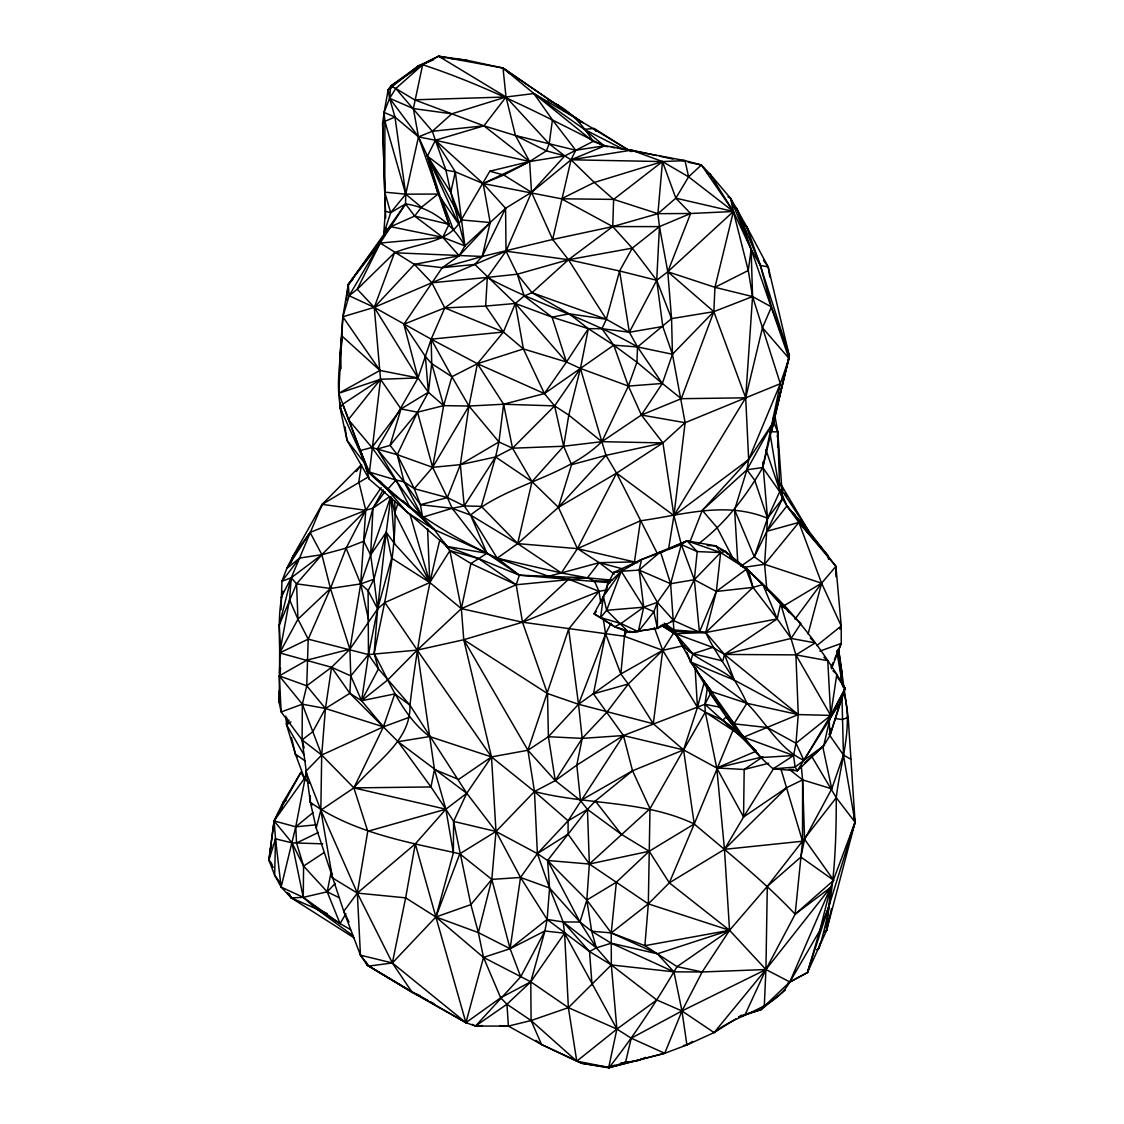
<?xml version="1.0" encoding="UTF-8"?>
<svg xmlns="http://www.w3.org/2000/svg" width="1124" height="1124" viewBox="0 0 1124 1124"><rect width="100%" height="100%" fill="white"/><g stroke="black" fill="none" stroke-linecap="round" stroke-linejoin="round"><path stroke-width="1.5" d="M835.919 576.64L835.919 566.341L808.367 530.528L786.898 505.969L782.543 498.606L765.908 449.6M583.005 122.783L503.004 68.03L466.825 60.246L438.557 56.2L418.1 66.119L390.745 86.042L388.187 89.695L384.085 112.456L384.928 121.322L384.745 192.162L385.687 218.028M838.602 649.503L848.184 717.407L855.083 822.234L826.632 930.377L807.454 972.513L789.835 981.954L765.922 969.52L729.546 930.293L648.323 903.893L589.355 864.033L568.07 834.191L568.098 820.787L623.413 735.546L704.903 704.284L720.034 707.221M281.042 609.784L281.941 581.277L286.76 568.505L292.718 556.633L322.138 504.381L361.492 464.662L358.809 481.831L365.75 510.282L360.692 583.918L349.901 649.194L350.786 675.903L349.859 693.311L398.093 741.699L466.769 793.277L495.993 831.465L520.538 877.465L547.135 919.432L589.538 951.55L611.33 964.94L656.809 999.981L681.973 1010.954L714.091 1032.591C737.597 1013.398 774.155 1009.886 789.835 981.954L819.832 930.531L829.02 905.818L855.083 822.234L843.45 755.047L841.974 697.175M340.024 402.42L339.996 407.534L347.021 440.313L369.234 479.161L446.874 546.419L449.881 550.662L470.928 563.531L516.197 584.761L587.374 577.834L611.751 580.153M340.165 370.077L340.249 353.062L342.848 316.757L348.285 284.498L405.567 203.936L405.736 194.171L394.974 117.051L389.592 98.28L388.187 89.695L418.1 66.119L433.709 59.783M381.148 487.718L365.75 510.282L346.094 548.147L330.456 588.47L308.201 639.149L306.74 685.809L302.342 704.186L302.089 739.915L310.365 802.339L316.209 828.009L343.775 911.311L360.453 955.189L367.253 965.235L368.939 966.05L392.36 962.973L435.887 916.987L453.379 852.807L453.604 821.405L466.769 793.277L409.979 705.212L378.451 668.864L374.151 653.606C384.071 603.167 397.545 552.516 394.622 500.742M777.696 447.422L777.794 431.897L775.012 416.554M279.314 690.656L279.202 702.655L281.155 711.942L302.089 739.915L321.703 755.047L353.891 787.896L367.759 831.296L357.334 893.088L360.453 955.189L368.939 966.05L412.087 992.267L465.926 1022.671L475.508 1026.057L508.385 1026.1L531.09 1020.536L568.379 1007.652L611.33 964.94L611.245 932.906L616.374 882.185L649.208 851.261L694.239 823.99L733.157 729.855L704.903 704.284L707.502 686.919M279.483 673.501C280.902 646.159 276.335 617.989 283.051 591.21M316.209 828.009L320.832 810.193L353.891 787.896L383.41 726.835L361.591 700.73L368.461 654.589L368.096 590.69L373.955 579.197L386.234 532.27L390.745 497.454M762.789 462.371L767.523 518.276L764.601 564.304L766.905 590.353M353.02 935.744L314.889 907.714L303.269 897.345L303.578 866.084L296.567 842.986L295.752 826.814L306.037 773.537M444.121 543.131L449.881 550.662L461.346 608.646L463.776 639.739L527.915 750.256L534.49 791.521L537.384 853.608L549.552 888.002L579.97 922.045L591.688 931.234L611.245 932.906L648.323 903.893L669.314 882.832L724.474 849.351L743.554 816.993L744.186 769.476L762.901 756.789M609.967 582.766L519.372 575.207L478.403 558.487L449.881 550.662L429.818 582.541L384.858 602.548L377.622 608.885L349.901 649.194L331.566 667.263L325.454 708.499L321.703 755.047L320.832 810.193L332.465 877.914L357.334 893.088L405.652 897.851L435.887 916.987L483.517 957.423L530.781 981.828L568.379 1007.652L616.893 1029.078L631.252 1038.183L664.72 1053.286L686.89 1044.969L714.091 1032.591L735.756 1018.976M611.091 623.188L605.597 633.796L593.43 693.817L623.413 735.546L632.531 770.797L649.995 808.69L648.323 903.893L644.895 945.677L677.041 966.64L702.177 971.965L765.922 969.52L830.608 887.482L855.083 822.234L853.692 815.378M762.845 462.329L762.746 467.528C745.844 496.429 725.584 523.236 698.707 543.594M309.03 783.259L304.435 778.356L300.881 772.371L283.136 802.171L274.101 820.899L275.506 838.869L274.649 875.203L281.126 887.061L291.285 897.907L354.004 937.781M816.642 949.752L818.975 948.459C834.415 899.537 836.27 848.592 836.27 797.703C840.204 762.676 853.804 726.961 843.66 691.906M811.795 756.522L836.27 797.703L767.299 886.372L729.546 930.293L702.177 971.965L681.973 1010.954L664.72 1053.286L608.646 1067.8L581.979 1063.332L576.767 1061.182L531.09 1020.536L506.952 1004.238L500.672 997.789L483.517 957.423L478.36 932.597L470.872 904.623L453.604 821.405L445.863 809.21L353.891 787.896C374.306 762.662 410.991 741.685 409.979 705.212C416.4 649.517 426.305 594.217 439.877 539.815M668.682 548.329L673.936 515.579L685.12 422.694L672.447 354.257L671.562 318.612L656.711 280.298L632.278 248.151L612.735 226.584L613.634 199.398L662.472 161.575L685.022 160.62L701.376 164.961L709.989 174.065L730.642 198.372L746.659 226.598L768.198 266.964L789.259 355.774L762.746 467.528L779.705 491.722L767.523 518.276L754.316 556.816L740.828 566.285M279.384 697.4L279.202 702.655L279.679 652.918L289.542 599.724L291.257 577.764L322.138 504.381L367.843 477.18M280.213 674.653L280.466 667.656M770.319 427.12L771.921 430.042L789.259 355.774L760.372 265.376L751.141 249.345L733.396 211.495L690.614 213.504L659.451 226.612L632.278 248.151L619.591 270.982L629.342 332.254L637.547 346.951L636.915 362.223L628.386 386.08L601.86 441.676C564.951 477.489 510.001 483.236 470.577 515.073L452.171 508.315L420.39 504.704L404.12 481.859L377.186 449.066L371.918 447.478L360.228 450.555L366.817 470.563C401.76 505.196 442.87 531.764 486.973 553.303L497.173 558.192L548.596 576.261L568.702 579.141L599.022 591.379L605.696 590.086M689.883 541.965L702.303 510.338L746.926 469.79L762.746 467.528L780.337 383.706L752.56 296.581L748.275 270.491L733.396 211.495L688.591 176.847L685.022 160.62L605.119 145.698L593.093 141.413L564.782 155.927L531.526 192.316L506.025 251.172L487.296 277.417L444.767 307.906L431.18 339.167L418.016 377.931L377.186 449.066L397.236 454.672L432.628 467.331L460.348 464.662L495.586 456.976L512.53 448.209L563.658 446.242L601.86 441.676L641.383 415.037L681.313 398.683L713.838 311.657L714.948 287.322L733.396 211.495L730.642 198.372L727.959 196.756M741.475 1015.127L738.651 1017.164L761.018 1009.647L764.278 1006.317L765.922 969.52L767.299 886.372L800.878 857.064L804.587 839.291L802.606 779.887L801.257 765.922M681.27 544.353L673.936 515.579L662.921 442.912L641.383 415.037L662.331 383.467L672.447 354.257L662.795 326.494L656.711 280.298L659.451 226.612L657.905 213.672L662.472 161.575L631.548 150.138L618.102 148.185M279.539 881.876L274.649 875.203L268.917 860.071L274.101 820.899L304.435 778.356L295.387 754.049L286.564 724.854L286.971 717.983M847.875 722.577L848.184 717.407L842.157 719.529L835.23 718.559M732.075 203.697L736.894 208.586L751.141 249.345L752.56 296.581L745.69 397.826L748.668 459.618L746.926 469.79L734.618 509.804L737.822 563.026M657.315 553.458L616.584 473.134L606.019 455.375L601.86 441.676L568.786 415.107L554.61 405.89L503.622 404.233L468.975 406.045L443.657 405.623L428.385 392.276L418.016 377.931L403.867 324.26L442.266 267.667L459.182 255.738L464.886 245.917C452.593 223.985 430.689 207.238 405.567 203.936L390.716 226.697L383.762 233.75L385.349 211.27L385.167 198.049M384.858 602.548L417.243 650.093L434.468 769.504L458.634 779.438L491.483 756.916L527.915 750.256L555.256 780.618L580.546 800.569L587.431 809.392L589.355 864.033L586.812 900.043L591.688 931.234L596.352 947.855L611.33 964.94L616.893 1029.078L608.646 1067.8L626.785 1061.674M771.275 426.614L771.921 430.042L772.399 423.762L789.02 358.458L751.141 249.345L730.642 198.372M662.219 625.745L675.44 633.669L712.728 647.396L724.474 654.435L791.127 638.432L800.92 623.469L780.632 603.757L759.754 581.319C793.853 612.159 822.234 648.66 845.15 688.436L829.976 735.461L823.723 745.76L797.281 770.769L795.104 767.088L793.572 755.525L795.989 743.217L798.265 714.569L795.904 654.885L780.632 603.757C767.032 589.102 753.895 573.676 737.442 562.084M824.033 931.922L826.632 930.377L830.608 887.482L795.16 914.219L765.922 969.52L745.268 1014.284L738.651 1017.164M768.647 763.294L744.186 769.476L716.747 767.973L683.575 749.891L653.283 723.744L628.288 684.01L620.841 673.993L625.099 629.454M383.762 233.75L390.674 212.675L384.745 192.162L382.638 123.457L384.085 112.456L389.592 98.28L390.745 86.042L422.652 64.742L438.557 56.2L503.004 68.03L576.837 118.793L631.168 151.614M610.037 581.122L594.385 580.897L587.374 577.834L561.368 572.945L517.672 543.623L481.339 506.376L464.226 505.926L447.38 497.609L414.292 488.687L404.12 481.859L395.999 480.018L387.752 489.179L369.459 472.094L380.544 379.28L374.264 307.372L394.524 252.774C416.906 242.939 448.195 243.739 461.262 219.925L489.839 171.213L529.629 161.533L564.782 155.927L571.034 159.791L594.301 182.453L613.634 199.398L657.905 213.672L690.614 213.504L667.782 271.769L671.562 318.612L637.547 346.951L613.746 345.166L588.344 328.672L569.208 313.821L532.017 292.69L517.279 274.214L506.025 251.172L505.589 208.277L483.165 183.563L435.409 140.275L432.347 131.269L395.803 88.515L390.745 86.042M280.452 655.742L279.679 652.918L308.201 639.149L368.461 654.589L417.243 650.093L491.483 756.916L534.49 791.521C587.346 805.206 643.94 799.979 694.239 823.99C728.633 853.2 764.165 881.286 795.16 914.219L802.536 841.216L802.606 779.887L789.174 769.294M662.219 625.661L672.517 631.154L699.437 632.138L694.323 579.717L697.217 551.589L687.045 540.855L641.537 559.569L613.704 572.439L607.677 584.255L603.405 596.465L594.048 613.802L614.702 626.785L628.92 632.376L657.414 628.33L673.74 620.645L694.323 579.717L720.667 552.558L725.387 551.477L748.472 570.247L762.887 584.606L777.19 618.903L791.127 638.432L815.223 642.9L795.904 654.885L724.474 654.435L705.717 632.545L673.894 629.918L664.186 623.118M771.921 430.042L773.242 418.016M669.595 548.723L687.045 540.855L715.847 545.885L720.667 552.558L716.339 591.477L705.717 632.545C717.14 657.357 735.883 678.025 746.87 703.287C765.711 722.001 779.157 749.02 803.899 760.316L823.723 745.76L830.692 715.398L836.804 674.274L832.926 670.873M777.218 436.955L777.794 431.897L772.891 420.615M603.209 145.628C544.353 115.8 485.666 85.34 422.652 64.742L395.803 88.515L389.592 98.28L418.493 136.861L427.415 156.095L438.023 194.059L421.444 207.266L414.63 216.075L390.716 226.697L348.285 284.498L349.128 295.738L374.264 307.372L431.18 339.167L431.714 363.642L428.385 392.276L417.51 412.185L397.236 454.672L404.12 481.859L422.596 517.237L434.257 529.601L446.874 546.419L478.403 558.487L516.197 584.761L522.491 622.204L547.5 693.55L548.414 736.712L555.256 780.618L534.49 791.521L495.993 831.465L459.8 853.804L435.887 916.987L465.926 1022.671L500.672 997.789L530.781 981.828L564.585 933.229L563.18 921.947L549.552 888.002L547.599 860.478L587.431 809.392L595.341 801.005L632.531 770.797L683.575 749.891L705.282 712.138L704.903 704.284L710.621 693.452M342.258 335.921C340.347 361.577 334.84 388.707 342.174 413.787M346.473 299.925L348.285 284.498L380.207 243.051L390.716 226.697L442.786 237.333L464.886 245.917L505.589 208.277L531.526 192.316L571.034 159.791L605.119 145.698L604.656 146.232L608.014 146.724M481.339 506.376L495.586 456.976L498.944 441.957L503.622 404.233L477.419 363.698L431.18 339.167L503.397 332.03L523.405 348.946L566.468 361.998L580.434 368.447L628.386 386.08L662.331 383.467L681.313 398.683L745.69 397.826L780.337 383.706L789.02 358.458L762.465 327.702L771.486 306.936L760.372 265.376L746.659 226.598L743.133 222.833M418.1 66.119L422.652 64.742L413.365 108.578L418.493 136.861L448.996 224.322L442.786 237.333L380.207 243.051L349.128 295.738L342.848 316.757L338.731 393.302L364.893 462.624L342.694 404.233L380.544 379.28L418.016 377.931L374.264 307.372L357.249 289.219L380.207 243.051L414.419 264.407L431.869 282.784L444.767 307.906L503.397 332.03L515.34 303.48L524.163 296.019L532.017 292.69L568.463 259.714L612.735 226.584L657.905 213.672L675.847 198.175L688.591 176.847L701.376 164.961L733.396 211.495L667.782 271.769L656.711 280.298L629.342 332.254L601.944 328.7L588.344 328.672L552.067 317.137L515.34 303.48L474.82 264.435L442.266 267.667L414.419 264.407L374.264 307.372L342.848 316.757L379.94 370.442L418.016 377.931M622.879 629.173L614.702 626.785L600.595 617.582L603.405 596.465L621.291 571.273L641.537 559.569L681.341 544.578L687.045 540.855L720.667 552.558L748.472 570.247L752.968 587.388L777.19 618.903L724.474 654.435L722.76 660.982L692.96 653.718L683.041 646.651L675.44 633.669L665.38 624.256M751.141 249.345L748.275 270.491L714.948 287.322L667.782 271.769L659.451 226.612L612.735 226.584L552.657 239.454L482.238 256.469L442.266 267.667M662.795 326.494L629.342 332.254L606.342 319.286L568.463 259.714L552.657 239.454L531.526 192.316L529.629 161.533L515.438 135.526L506.025 97.001L503.004 68.03L533.872 93.545L552.446 119.889L549.158 143.83L546.39 150.827L529.629 161.533L503.791 175.049L483.165 183.563L455.332 171.846L445.891 170.145L427.415 156.095L435.409 140.275L483.91 125.832L515.438 135.526L575.727 150.237L605.119 145.698M826.266 927.159L826.632 930.377L828.065 920.373M632.278 248.151L568.463 259.714L517.279 274.214L487.296 277.417L485.666 306.051L503.397 332.03L477.419 363.698L468.975 406.045L460.348 464.662L447.38 497.609L452.171 508.315L486.973 553.303L519.372 575.207L587.374 577.834L599.19 562.674L634.428 561.93L637.687 562.674M472.431 1024.386L475.508 1026.057L520.721 976.812L510.099 948.712L520.538 877.465L537.384 853.608L568.098 820.787L587.431 809.392L621.333 834.317L649.208 851.261L669.314 882.832L729.546 930.293L677.041 966.64C656.43 1001.568 634.245 1035.597 609.166 1067.505L581.979 1063.332L541.585 1044.547L508.385 1026.1L499.73 1025.664M769.715 431.728L777.794 431.897L782.543 498.606L767.523 518.276C725.711 500.854 682.886 514.904 640.455 520.791L634.428 561.93L577.441 548.638L517.672 543.623L470.577 515.073L464.226 505.926L460.348 464.662L498.944 441.957L512.53 448.209L532.017 481.62L558.389 507.346L577.441 548.638L599.19 562.674L614.308 574.069M836.748 676.241L845.15 688.436L829.175 720.315L829.976 735.461L831.058 728.535M818.975 948.459L819.789 943.472M383.228 489.895L372.985 508.188L370.639 554.919L373.955 579.197L360.692 583.918L330.456 588.47L297.958 619.169L279.679 652.918L331.566 667.263L349.859 693.311L361.591 700.73L387.921 679.781L417.243 650.093L461.346 608.646L470.928 563.531L486.973 553.303L470.577 515.073L497.173 558.192L517.672 543.623L532.017 481.62L495.586 456.976L464.226 505.926L452.171 508.315L422.596 517.237L420.39 504.704L414.292 488.687L432.628 467.331L443.657 405.623L451.918 376.709L431.18 339.167M606.173 592.404L607.677 584.255L609.911 581.726M664.72 1053.286L609.166 1067.505L576.767 1061.182L541.585 1044.547L531.09 1020.536L530.781 981.828L544.887 930.995L547.135 919.432L549.552 888.002L520.538 877.465L491.82 879.389L459.8 853.804C408.56 842.283 354.046 833.263 310.365 802.339L310.266 795.666M330.892 873.151L327.196 891.81L340.08 923.633L350.505 929.604M409.979 705.212L394.777 693.929L361.591 700.73L350.786 675.903L368.461 654.589L377.622 608.885L391.658 558.178L386.234 532.27L370.639 554.919L360.692 583.918L368.756 620.631M420.193 995.724L412.087 992.267L392.36 962.973L405.652 897.851L415.29 843.899L445.863 809.21L466.769 793.277L491.483 756.916L463.776 639.739L522.491 622.204L599.022 591.379L594.385 580.897M552.657 239.454L571.034 159.791L575.727 150.237L552.446 119.889M788.964 612.496L786.589 608.253L780.632 603.757L777.19 618.903L705.717 632.545L675.44 633.669C702.416 682.296 730.572 731.85 773.129 768.872L797.281 770.769L841.581 700.393L843.211 692.791L829.976 735.461M455.332 171.846L464.886 245.917L450.78 192.345L455.332 171.846L435.409 140.275L418.493 136.861L394.974 117.051L384.085 112.456M627.923 566.791L641.537 559.569L639.149 570.079L643.729 607.185L638.263 631.618L628.92 632.376L606.651 610.29L603.405 596.465M826.632 930.377L831.507 908.557M345.883 913.714L340.08 923.633L303.269 897.345L281.126 887.061L295.752 826.814L313.02 812.596M762.465 327.702L745.69 397.826L673.936 515.579L616.584 473.134L558.389 507.346L517.672 543.623M564.585 933.229L568.379 1007.652L576.767 1061.182L616.893 1029.078L564.585 933.229L544.887 930.995L510.099 948.712L478.36 932.597L491.82 879.389L495.993 831.465L491.483 756.916L429.607 736.557C402.167 715.721 390.126 682.816 374.151 653.606L377.622 608.885L386.234 532.27L394.524 543.707L429.818 582.541L461.346 608.646L522.491 622.204L624.241 636.24L662.724 650.332L683.884 645.597M280.424 648.703L279.272 625.042L291.257 577.764L321.885 554.68L365.75 510.282L372.985 508.188L389.592 496.682M291.102 562.927L292.718 556.633L310.084 532.397L365.75 510.282L322.138 504.381L321.183 507.627M808.086 633.95L821.602 583.201L835.919 566.341L798.883 522.421L786.898 505.969L781.503 493.239M453.604 821.405L495.993 831.465L537.384 853.608L547.599 860.478L589.355 864.033L649.995 808.69L683.575 749.891L697.47 707.347L704.228 682.226M269.816 851.332L271.657 844.546M281.295 808.957L283.136 802.171L286.114 800.471M410.85 991.003L465.926 1022.671L483.517 957.423L510.099 948.712L547.135 919.432L563.18 921.947L579.97 922.045L596.352 947.855L611.259 943.191L657.385 953.784L729.546 930.293L724.474 849.351L716.747 767.973L705.282 712.138L697.47 707.347L662.724 650.332L654.294 627.487M656.711 280.298L619.591 270.982L606.342 319.286L601.944 328.7L613.746 345.166L628.386 386.08L641.383 415.037L685.12 422.694L745.69 397.826L713.838 311.657L667.782 271.769M720.667 552.558L697.217 551.589L681.341 544.578L670.621 583.721L673.894 629.918L672.517 631.154L662.654 624.466M390.407 497.37L370.639 554.919L363.769 541.248L372.985 508.188L385.012 491.483M431.869 282.784L487.296 277.417C535.839 303.944 589.636 319.005 637.547 346.951L662.331 383.467L636.915 362.223L613.746 345.166L580.434 368.447L554.61 405.89L512.53 448.209L503.622 404.233L544.395 393.583L566.468 361.998L515.34 303.48L485.666 306.051L444.767 307.906L403.867 324.26L425.406 356.547L428.385 392.276L401.015 408.925L390.098 445.371L397.236 454.672L414.292 488.687M783.414 769.167L773.129 768.872L793.572 755.525L760.906 757.576L743.666 737.147L690.473 661.966L692.96 653.718L712.728 647.396M515.34 303.48L523.405 348.946L544.395 393.583L554.61 405.89L563.658 446.242L571.554 464.69L558.389 507.346L606.019 455.375L662.921 442.912L685.12 422.694M304 754.878L286.564 724.854L288.109 719.838M322.686 843.843L292.015 842.831L275.506 838.869L268.917 860.071L273.216 867.349M811.135 960.95L807.454 972.513L787.727 983.317M829.02 905.818L807.454 972.513L819.832 930.531L830.608 887.482L789.835 981.954L764.278 1006.317M600.862 603.251L599.022 591.379L568.646 629.103L527.915 750.256L548.414 736.712L578.523 704.27L620.841 673.993L662.724 650.332L673.669 632.882M391.658 558.178L429.818 582.541L394.735 512.98L397.924 503.51M850.039 836.959L855.083 822.234L836.27 797.703M394.777 693.929L383.41 726.835L321.703 755.047L305.784 771.415L320.832 810.193L357.334 893.088L392.36 962.973L465.926 1022.671M828.852 734.084L843.45 755.047L831.76 788.823L804.587 839.291L833.685 880.275L795.16 914.219M596.282 611.582L594.048 613.802L600.595 617.582L606.651 610.29L621.291 571.273L639.149 570.079L670.621 583.721L694.323 579.717L716.339 591.477L752.968 587.388L762.887 584.606L746.758 569.166L748.472 570.247L729.49 556.015L732.117 558.024M632.531 770.797L580.546 800.569L576.795 765.149L582.204 738.384L578.523 704.27L605.597 633.796L603.223 618.523M831.493 668.752L841.258 643.434L841.23 625.984L835.919 566.341M279.272 625.042L296.567 583.848L321.885 554.68L346.094 548.147L363.769 541.248M780.337 383.706L748.668 459.618L702.303 510.338L717.056 527.535L732.665 557.644M669.314 882.832L694.239 823.99L683.575 749.891L623.413 735.546L582.204 738.384L548.414 736.712M831.015 667.431L833.067 662.626M834.429 659.437L841.258 643.434L819.874 651.119M839.881 629.089L841.23 625.984L821.602 583.201L798.883 522.421L766.863 531.287L754.316 556.816L764.601 564.304L821.602 583.201L794.977 619.183M505.589 208.277L482.238 256.469L474.82 264.435L374.264 307.372M281.098 597.504L291.257 577.764L296.567 583.848L297.958 619.169L308.201 639.149M548.596 576.261L561.368 572.945L577.441 548.638L616.584 473.134L662.921 442.912L601.86 441.676L580.434 368.447L588.344 328.672L566.468 361.998L552.067 317.137L524.163 296.019L517.279 274.214M520.721 976.812L544.887 930.995M361.591 700.73L378.451 668.864L368.461 654.589M845.15 688.436L830.692 715.398L803.899 760.316L795.104 767.088L773.129 768.872M624.241 636.24L626.714 631.688M349.859 693.311L325.454 708.499L312.851 731.626L302.089 739.915L304.126 747.994M300.881 772.371L274.101 820.899L268.917 860.071L271.938 864.201M285.819 716.114L286.564 724.854L289.079 720.329M349.128 295.738L357.249 289.219L394.524 252.774L482.238 256.469L490.204 222.538L461.262 219.925L450.78 192.345L427.415 156.095L458.213 223.339L438.023 194.059L405.736 194.171L384.745 192.162L382.638 123.457L384.394 120.451M420.39 504.704L447.38 497.609L432.628 467.331L468.975 406.045L451.918 376.709L431.714 363.642L425.406 356.547M751.282 746.35L756.466 751.057L716.747 767.973L743.554 816.993L773.832 768.212M745.268 1014.284L761.018 1009.647L762.999 1006.879M292.718 556.633L297.776 549.875M356.308 471.574L361.492 464.662M422.596 517.237L371.918 447.478L401.015 408.925L417.51 412.185L443.657 405.623L431.714 363.642M417.243 650.093L463.776 639.739L547.5 693.55L578.523 704.27L653.283 723.744L662.724 650.332L628.288 684.01L607.03 712.012L582.204 738.384L555.256 780.618L576.795 765.149L623.413 735.546M409.586 717.182L383.41 726.835L325.454 708.499L302.342 704.186L281.155 711.942L279.258 675.889L307.119 660.083L349.901 649.194L330.456 588.47L321.885 554.68L299.687 558.038L281.941 581.277L291.257 577.764M401.015 408.925L380.544 379.28L348.37 419.603L371.918 447.478M385.349 211.27L390.674 212.675L405.736 194.171L418.493 136.861L432.347 131.269L483.91 125.832L529.629 161.533L483.165 183.563L490.204 222.538L459.182 255.738L414.419 264.407M342.694 404.233L339.996 407.534L364.794 462.638M714.091 1032.591L765.922 969.52L681.973 1010.954L631.252 1038.183L625.436 1062.728L620.968 1062.953M532.017 481.62L563.658 446.242L568.786 415.107L580.434 368.447L544.395 393.583L477.419 363.698L451.918 376.709M348.285 284.498L352.95 279.314M803.899 760.316L795.989 743.217L767.439 727.565L733.958 723.828L710.382 693.396L711.942 691.752L746.87 703.287L798.265 714.569L830.692 715.398L827.77 660.673L823.906 657.287M335.247 883.464L327.196 891.81L303.269 897.345L291.285 897.907L287.379 892.554M785.339 342.469L789.259 355.774L771.486 306.936L752.56 296.581L713.838 311.657L672.447 354.257L637.547 346.951M822.712 746.434L831.76 788.823L802.606 779.887L786.645 787.657L724.474 849.351L802.536 841.216L780.997 769.209M726.343 716.747L722.774 720.203L705.282 712.138L744.102 737.667M607.677 584.255L621.291 571.273L643.729 607.185L653.845 611.737L657.414 628.33L632.672 632.039L629.412 631.084M482.421 1025.594L475.508 1026.057L506.952 1004.238L530.781 981.828M382.638 123.457L384.928 121.322L394.974 117.051M522.491 622.204L568.702 579.141M432.347 131.269L451.806 113.819L506.025 97.001L533.872 93.545L576.837 118.793L580.363 122.502M804.728 762.76L823.723 745.76M299.687 558.038L286.76 568.505L310.084 532.397L321.885 554.68M816.755 645.626L841.23 625.984M761.018 1009.647L785.283 990.132M795.989 743.217L830.692 715.398L795.904 654.885L827.77 660.673M661.474 625.197L657.414 628.33L657.357 602.352L639.149 570.079L660.462 551.8L670.621 583.721L657.357 602.352L653.845 611.737L638.263 631.618L620.94 623.539L600.595 617.582M673.936 515.579L748.668 459.618L772.399 423.762L746.926 469.79L754.71 480.215L767.523 518.276M321.703 755.047L302.342 704.186L279.258 675.889L306.74 685.809L331.566 667.263L350.786 675.903M707.221 545.505L715.847 545.885L725.387 551.477L746.139 569.39L716.339 591.477L699.437 632.138L673.74 620.645L657.357 602.352L643.729 607.185L606.651 610.29M616.893 1029.078L656.809 999.981M643.729 607.185L620.94 623.539L614.702 626.785M743.554 816.993L786.645 787.657M286.564 724.854L290.947 721.945M316.364 824.791L295.752 826.814L274.101 820.899L292.015 842.831L303.578 866.084L323.684 852.835M537.384 853.608L568.07 834.191M391.152 87.841L388.187 89.695L388.581 93.067M683.462 1045.475L686.89 1044.969L692.637 1041.4M616.374 882.185L586.812 900.043L579.97 922.045L547.599 860.478L586.812 900.043L611.245 932.906L657.385 953.784L673.908 971.839L681.973 1010.954L686.89 1044.969M782.571 606.581L821.602 583.201M390.674 212.675L405.567 203.936L414.63 216.075L442.786 237.333L459.182 255.738M589.538 951.55L596.352 947.855L563.18 921.947L589.538 951.55L592.025 984.793M296.567 842.986L318.415 832.42M661.657 552.306L664.832 550.872M577.441 548.638L640.455 520.791M608.646 1067.8L614.828 1065.074M461.346 608.646L516.197 584.761L519.372 575.207L497.173 558.192L561.368 572.945L599.19 562.674L622.584 568.842M645.654 1057.319L637.659 1060.747L624.438 1062.405M474.82 264.435L506.025 251.172L568.463 259.714L619.591 270.982M798.265 714.569L734.295 680.076L724.474 654.435L798.265 714.569L743.666 737.147L725.837 716.48L733.958 723.828L746.87 703.287L690.473 661.966L686.876 652.159M348.988 921.961L343.775 911.311L357.334 893.088L415.29 843.899L435.887 916.987L470.872 904.623L491.82 879.389L510.099 948.712M380.544 379.28L338.731 393.302L379.94 370.442L341.696 335.795L340.249 353.062L341.092 368.546M477.419 363.698L523.405 348.946M632.672 632.039L636.001 631.098M593.43 693.817L628.288 684.01M367.759 831.296L445.863 809.21L434.468 769.504L430.97 786.941L445.863 809.21L453.379 852.807M571.554 464.69L606.019 455.375M670.564 621.46L673.74 620.645M716.747 767.973L761.257 757.197M589.355 864.033L649.208 851.261M552.067 317.137L569.208 313.821L606.342 319.286L532.017 292.69M729.546 930.293L644.895 945.677L611.245 932.906M581.979 1063.332L585.421 1062.7M671.562 318.612L713.838 311.657M429.607 736.557L398.093 741.699L430.97 786.941L353.891 787.896M617.118 571.877L613.704 572.439L621.291 571.273M743.09 567.451L764.601 564.304L798.883 522.421L828.205 555.916L828.529 559.345M628.147 149.998L594.132 128.473L584.255 129.33L533.872 93.545L593.093 141.413C582.19 123.584 567.69 108.283 548.091 100.078M395.803 88.515L414.531 99.811L506.025 97.001L549.158 143.83L564.782 155.927L546.39 150.827L515.438 135.526M611.33 964.94L673.908 971.839L702.177 971.965M613.634 199.398L561.424 198.793L483.165 183.563M681.523 160.563L685.022 160.62M790.284 769.364L793.713 769.462M672.517 631.154L705.717 632.545L752.968 587.388L746.139 569.39M441.634 57.45L444.992 57.816M450.036 58.378L466.825 60.246M296.567 583.848L330.456 588.47M439.948 57.254L438.557 56.2L506.025 97.001L483.91 125.832L451.806 113.819L413.365 108.578L389.592 98.28M611.386 147.202L614.744 147.694M444.05 542.864L446.874 546.419L486.973 553.303L434.257 529.601L407.169 512.474L380.137 481.17M769.856 277.108L768.198 266.964L760.372 265.376L736.894 208.586L733.733 207.111M688.085 162.235L701.376 164.961M656.5 155.519L631.548 150.138L571.034 159.791L662.472 161.575L688.591 176.847M659.83 156.236L673.121 159.102M529.629 161.533L435.409 140.275L445.891 170.145L450.78 192.345M612.735 226.584L561.424 198.793L594.301 182.453L662.472 161.575L675.847 198.175L733.396 211.495L709.989 174.065L706.813 172.646M414.63 216.075L448.996 224.322L427.415 156.095L461.262 219.925M360.453 955.189L392.36 962.973M714.948 287.322L752.56 296.581M783.273 607.382L786.589 608.253L782.149 605.625M489.839 171.213L503.791 175.049L531.526 192.316M369.234 479.161L365.497 464.212L366.817 470.563L369.459 472.094L395.999 480.018L410.105 507.697L434.257 529.601L409.248 505.828M685.064 647.269L683.041 646.651L681.102 641.846M783.372 607.086L786.589 608.253M720.737 549.777L725.387 551.477L727.214 553.823M743.666 737.147L793.572 755.525M435.887 916.987L478.36 932.597M414.531 99.811L451.806 113.819M690.473 661.966L734.295 680.076C715.763 663.975 683.687 657.428 675.552 631.871M288.713 893.538L291.285 897.907L327.281 913.629M673.908 971.839L611.259 943.191L591.688 931.234M339.434 897.809L327.196 891.81L303.578 866.084M622.865 149.085L584.255 129.33L603.377 145.179M415.36 993.672L427.696 1000.318M430.787 1001.976L433.878 1003.634M843.45 755.047L851.079 759.346M366.185 962.074L367.253 965.235L407.843 989.232M367.253 965.235L412.087 992.267M314.889 907.714L340.08 923.633M662.134 625.773L676.002 634.877M800.878 857.064L833.685 880.275M291.439 737.47L295.387 754.049L305.082 760.934M736.262 730.6L722.774 720.203L742.753 736.248M535.979 1040.332L541.585 1044.547M740.309 733.719L743.006 735.799M569.334 114.198L557.223 104.672L563.63 110.616M503.004 68.03L509.832 73.496M421.444 207.266L405.736 194.171L384.928 121.322M366.817 470.563L410.105 507.697L402.673 500.447M534.49 791.521L568.098 820.787M744.102 224.28L746.659 226.598L749.792 234.284M733.157 729.855L748.696 743.99M810.362 638.081L815.223 642.9M675.847 198.175L690.614 213.504M675.44 633.669L692.96 653.718M725.837 716.48L760.906 757.576M468.975 406.045L498.944 441.957M828.205 555.916L786.898 505.969L766.863 531.287L782.543 498.606L780.843 493.633M306.74 685.809L325.454 708.499M595.341 801.005L621.333 834.317M364.471 462.891L347.021 440.313L345.04 426.881M295.387 754.049L297.467 756.775M711.942 691.752L698.678 673.894L695.644 667.979M793.151 512.628L795.216 515.466M763.519 260.304L768.198 266.964M443.938 542.175L446.874 546.419M781.321 489.544L808.367 530.528L809.154 533.872M594.132 128.473L595.987 131.41M395.999 480.018L377.186 449.066L390.098 445.371L417.51 412.185L432.628 467.331M709.989 174.065L712.588 178.365M310.365 802.339L312.065 805.163M780.295 483.376L808.367 530.528M780.927 485.301L783.47 489.881M785.17 492.944L786.87 496.007M800.429 520.468L803.815 526.594M288.938 893.411L291.285 897.907M289.542 599.724L297.958 619.169M369.459 472.094L360.228 450.555L364.907 462.695M734.618 509.804L754.316 556.816M346.094 548.147L360.692 583.918L368.096 590.69L377.622 608.885L373.955 579.197M441.268 198.288L453.646 230.42M605.597 633.796L620.841 673.993M681.341 544.578L694.323 579.717M786.041 346.431L789.259 355.774M409.993 514.286L429.818 582.541L427.556 528.645M737.92 729.883L738.651 733.227M391.321 497.286L394.735 512.98M292.015 842.831L303.269 897.345M840.893 697.021L841.581 700.393M330.835 869.498L332.465 877.914M842.761 686.806L836.706 650.754M770.291 435.157L779.705 491.722L777.794 431.897M838.518 649.321L841.834 671.66L841.89 683.884M568.646 629.103L578.523 704.27M275.506 838.869L281.126 887.061M838.125 649.447L841.848 681.706L841.834 671.66M797.141 769.561L797.281 770.769M391.096 497.44L394.524 543.707M710.129 689.925L710.382 693.396M506.952 1004.238L508.385 1026.1M695.096 667.6L697.47 707.347M386.178 228.172L386.347 231.544"/></g></svg>
